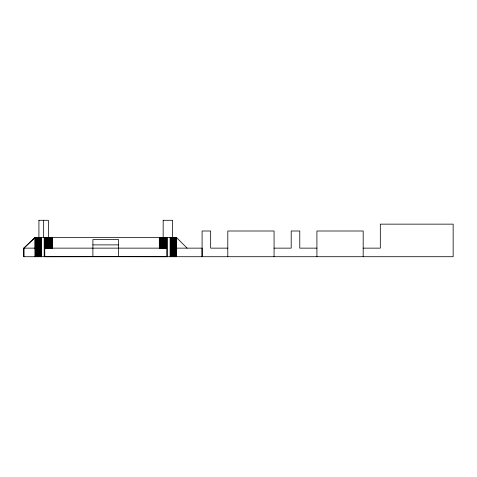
<?xml version="1.0" encoding="UTF-8"?>
<svg xmlns="http://www.w3.org/2000/svg" width="477" height="477" viewBox="0 0 477 477"><rect width="100%" height="100%" fill="white"/><g stroke="black" fill="none" stroke-linecap="round" stroke-linejoin="round"><path stroke-width="0.72" d="M363.182 248.141L380.318 248.141L380.318 224.148L453.15 224.148L453.15 256.709L23.85 256.709L23.856 248.141L35.167 237.427L35.167 256.709M92.896 256.656L92.896 239.573L118.6 239.573L118.6 256.632L166.771 256.709L166.771 237.427M23.85 256.709L23.85 248.141L35.167 237.427M38.947 220.291L48.35 220.291L48.41 248.141M163.188 220.291L172.596 220.291L172.65 256.709M176.46 237.427L35.083 237.427L35.101 256.709M92.896 244.886L118.6 244.886M23.85 248.141L35.536 248.141M44.766 248.141L166.771 248.141M176.102 248.141L202.093 248.141L202.093 256.709L202.093 231.005L210.661 231.005L210.661 248.141L227.797 248.141M274.066 248.141L291.203 248.141L291.203 231.005L299.777 231.005L299.777 248.141L316.913 248.141M118.6 256.632L44.766 256.709L44.766 237.427M187.097 248.141L176.389 237.427L176.389 256.709M363.182 256.709L363.182 231.005L316.913 231.005L316.913 256.709M274.066 256.709L274.066 231.005L227.797 231.005L227.797 256.709M176.293 237.427L176.293 248.141M176.168 237.427L176.168 256.709M176.007 237.427L176.007 256.709M175.81 237.427L175.81 256.709M175.578 237.427L175.578 256.709M175.315 237.427L175.315 256.709M175.017 237.427L175.017 256.709M174.689 237.427L174.689 256.709M174.332 237.427L174.332 256.709M173.95 237.427L173.95 256.709M173.539 237.427L173.539 256.709M173.109 237.427L173.109 256.709M172.179 237.427L172.179 256.709M171.684 237.427L171.684 256.709M171.171 237.427L171.171 256.709M170.647 237.427L170.647 256.709M170.11 237.427L170.11 256.709M167.332 237.427L167.332 256.709M166.223 237.427L166.223 248.141M165.674 237.427L165.674 248.141M165.137 237.427L165.137 248.141M164.613 237.427L164.613 248.141M164.1 237.427L164.1 248.141M163.605 237.427L163.605 248.141M163.182 220.291L163.134 248.141M162.675 237.427L162.675 248.141M162.24 237.427L162.24 248.141M161.834 237.427L161.834 248.141M161.453 237.427L161.453 248.141M161.095 237.427L161.095 248.141M160.767 237.427L160.767 248.141M160.469 237.427L160.469 248.141M160.206 237.427L160.206 248.141M159.974 237.427L159.974 248.141M159.777 237.427L159.777 248.141M159.616 237.427L159.616 248.141M159.491 237.427L159.491 248.141M159.396 237.427L159.396 248.141M159.342 237.427L159.324 248.141M52.142 237.427L52.22 248.141M52.053 237.427L52.053 248.141M51.927 237.427L51.927 248.141M51.76 237.427L51.76 248.141M51.564 237.427L51.564 248.141M51.331 237.427L51.331 248.141M51.069 237.427L51.069 248.141M50.771 237.427L50.771 248.141M50.449 237.427L50.449 248.141M50.091 237.427L50.091 248.141M49.709 237.427L49.709 248.141M49.298 237.427L49.298 248.141M48.863 237.427L48.863 248.141M47.933 237.427L47.933 248.141M47.438 237.427L47.438 248.141M46.925 237.427L46.925 248.141M46.4 237.427L46.4 248.141M45.864 237.427L45.864 248.141M45.321 237.427L45.321 248.141M44.206 237.427L44.206 256.709M43.651 220.291L43.651 237.427M41.433 237.427L41.433 256.709M40.897 237.427L40.897 256.709M40.372 237.427L40.372 256.709M39.859 237.427L39.859 256.709M39.364 237.427L39.364 256.709M38.935 220.291L38.887 256.709M38.434 237.427L38.434 256.709M37.999 237.427L37.999 256.709M37.588 237.427L37.588 256.709M37.206 237.427L37.206 256.709M36.848 237.427L36.848 256.709M36.526 237.427L36.526 256.709M36.228 237.427L36.228 256.709M35.966 237.427L35.966 256.709M35.733 237.427L35.733 256.709M35.536 237.427L35.536 256.709M35.37 237.427L35.37 256.709M35.244 237.427L35.244 248.141"/></g></svg>
